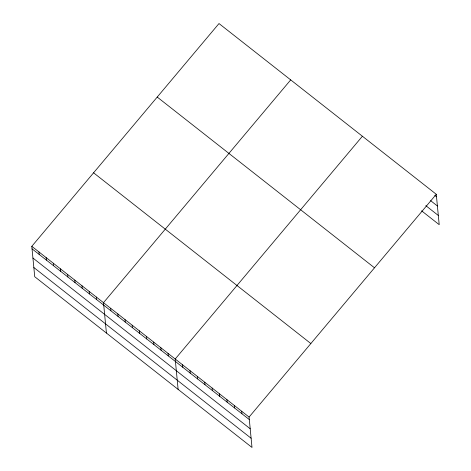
<?xml version="1.0" encoding="UTF-8"?>
<svg xmlns="http://www.w3.org/2000/svg" width="471" height="471" viewBox="0 0 471 471"><rect width="100%" height="100%" fill="white"/><g stroke="black" fill="none" stroke-linecap="round" stroke-linejoin="round"><path stroke-width="0.71" d="M436.276 194.287L249.077 417.065L252.003 447.45L34.724 276.712L31.798 246.327L218.997 23.55L436.276 194.287L439.202 224.673L421.586 210.825M290.701 79.893L103.496 302.67L106.422 333.056M362.405 136.237L175.2 359.014L178.126 389.399M434.815 195.447L436.517 196.784M430.582 200.628L437.406 205.986M425.813 205.644L438.318 215.471M157.22 97.067L374.504 267.805M93.576 172.81L310.854 343.547M31.798 246.327L249.077 417.065M32.04 248.829L249.318 419.567M32.923 258.031L250.201 428.769M33.835 267.51L251.114 438.248M241.688 411.26L241.929 413.762M234.299 405.454L234.54 407.957M226.916 399.649L227.152 402.152M219.527 393.844L219.769 396.347M212.138 388.039L212.38 390.541M204.75 382.234L204.991 384.736M197.367 376.429L197.602 378.931M189.978 370.624L190.219 373.126M182.589 364.819L182.83 367.321M168.029 353.38L168.271 355.882M160.858 347.745L161.1 350.247M153.693 342.111L153.929 344.613M146.522 336.477L146.764 338.979M139.351 330.842L139.593 333.344M132.18 325.208L132.422 327.71M125.009 319.573L125.251 322.076M117.838 313.939L118.08 316.441M110.667 308.305L110.909 310.807M96.331 297.036L96.567 299.538M89.16 291.402L89.402 293.904M81.989 285.767L82.231 288.27M74.818 280.133L75.06 282.635M67.647 274.499L67.889 277.001M60.476 268.864L60.718 271.367M53.305 263.23L53.547 265.732M46.134 257.596L46.376 260.098M38.969 251.961L39.205 254.464"/></g></svg>
